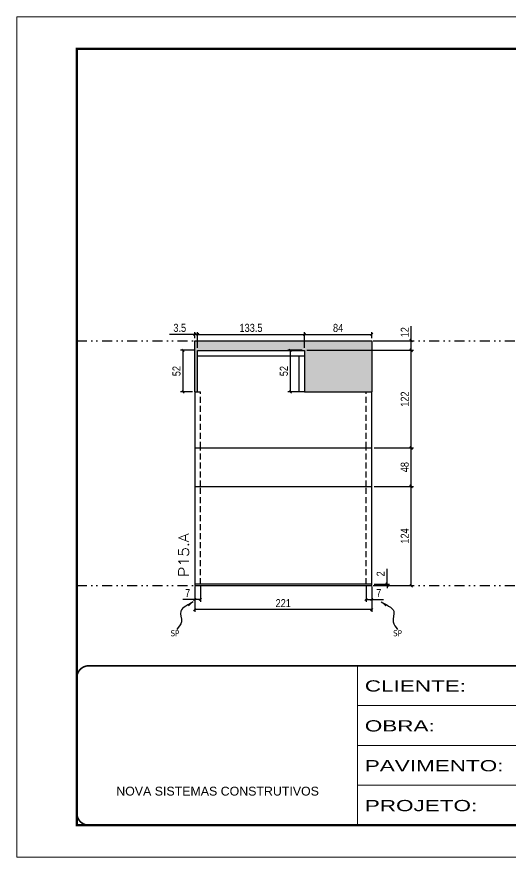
# Model space of a CAD drawing. Extents: x 14400 to 27878, y -21631 to 6985.
# Drawn here: x 17597 to 18213, y -957 to 93 of the extents above; entities that cross this region are included whole.
import ezdxf

# ---------------------------------------------------------------- set-up
doc = ezdxf.new("R2010")
doc.units = 0
for name, pattern in [('CONTINUO', [0]), ('DASHED', [0.75, 0.5, -0.25]), ('DIVIDE2', [0.625, 0.25, -0.125, 0, -0.125, 0, -0.125]), ('HIDDEN', [0.375, 0.25, -0.125])]:
    doc.linetypes.add(name, pattern=pattern)
for name, color, linetype in [('COTA', 241, 'Continuous'), ('Nível', 160, 'Continuous'), ('Painéis', 200, 'Continuous'), ('SARR_2.2x7', 40, 'Continuous'), ('Sarrafo de Pressão', 42, 'HIDDEN'), ('texto', 7, 'Continuous')]:
    doc.layers.add(name, color=color, linetype=linetype)
for name, color, linetype, lineweight in [('Folhas', 255, 'Continuous', 9), ('SARRAFO DE PRESSAO', 251, 'DASHED', 9), ('Texto Seção', 7, 'Continuous', 15)]:
    doc.layers.add(name, color=color, linetype=linetype, lineweight=lineweight)
doc.styles.add('ARIAL', font='arial.ttf')
doc.styles.add('COTA TECNICA', font='techl___.ttf', dxfattribs={"height": 10})
doc.styles.add('COTA TECNICA-50', font='techl___.ttf', dxfattribs={"height": 10})
doc.styles.add('REGUA-120', font='ROMANS.shx', dxfattribs={"height": 15})
doc.styles.get("Standard").update_dxf_attribs({"font": 'arial.ttf'})
doc.styles.add('Tecnologia', font='')
doc.styles.get('Tecnologia').set_extended_font_data('Forgotten Futurist')
doc.dimstyles.new('COTA PAINEL-50', dxfattribs={"dimtxt": 10, "dimasz": 3, "dimexe": 3, "dimexo": 3, "dimgap": 3, "dimtad": 1, "dimdec": 1, "dimzin": 12, "dimdsep": 46, "dimtxsty": 'COTA TECNICA-50', "dimblk1": 'OBLIQUE', "dimblk2": 'OBLIQUE', "dimsah": 1, "dimcen": 0.9, "dimclrd": 4, "dimclre": 4, "dimclrt": 240, "dimadec": 1, "dimazin": 3, "dimtfac": 1, "dimtdec": 1, "dimtmove": 0, "dimatfit": 3, "dimfxl": 1, "dimtolj": 1, "dimtzin": 12, "dimarcsym": 0})
doc.dimstyles.new('PAINEL', dxfattribs={"dimtxt": 10, "dimasz": 3, "dimexe": 3, "dimexo": 3, "dimgap": 3, "dimtad": 1, "dimdec": 1, "dimzin": 12, "dimdsep": 46, "dimtxsty": 'COTA TECNICA', "dimblk1": 'OBLIQUE', "dimblk2": 'OBLIQUE', "dimsah": 1, "dimcen": 0.9, "dimclrd": 4, "dimclre": 4, "dimclrt": 240, "dimadec": 1, "dimazin": 3, "dimtfac": 1, "dimtdec": 1, "dimtmove": 0, "dimatfit": 3, "dimfxl": 1, "dimtolj": 1, "dimtzin": 12, "dimarcsym": 0})
doc.dimstyles.get("Standard").update_dxf_attribs({"dimtxt": 0.18, "dimasz": 0.18, "dimexe": 0.18, "dimexo": 0.0625, "dimgap": 0.09, "dimtad": 0, "dimtih": 1, "dimtoh": 1, "dimdec": 4, "dimzin": 0, "dimdsep": 46, "dimtxsty": 'Standard', "dimcen": 0.09, "dimadec": 0, "dimazin": 0, "dimtfac": 1, "dimtdec": 4, "dimtofl": 0, "dimtmove": 0, "dimatfit": 3, "dimfxl": 1, "dimtolj": 1, "dimtzin": 0, "dimarcsym": 0})

# ---------------------------------------------------------------- blocks, each defined once
blk = doc.blocks.new('9999999999')
at = {"color": 30, "linetype": 'CONTINUO'}
for p, q in [((98564.6, 34230.2), (98564.6, 34429.4)), ((98564.6, 34379.6), (99584, 34379.6)), ((98564.6, 34329.8), (99488, 34329.8)), ((98564.6, 34280), (99488, 34280))]:
    blk.add_line(p, q, dxfattribs=at)
at = {"color": 30, "linetype": 'CONTINUO', "const_width": 2}
blk.add_lwpolyline([(99584, 34230.2), (99584, 34414.4, 0.414214), (99569, 34429.4), (98229, 34429.4, 0.414214), (98214, 34414.4), (98214, 34245.2, 0.414214), (98229, 34230.2), (99584, 34230.2)], format="xyb", dxfattribs=at)
at = {"layer": 'Folhas'}
blk.add_lwpolyline([(98139, 34190.2), (99624, 34190.2), (99624, 35240.2), (98139, 35240.2)], close=True, dxfattribs=at)
at = {"layer": 'Folhas', "color": 30, "const_width": 3}
blk.add_lwpolyline([(98214, 34230.2), (99584, 34230.2), (99584, 35200.2), (98214, 35200.2)], close=True, dxfattribs=at)
at = {"color": 7, "linetype": 'Continuous', "ltscale": 5, "style": 'ARIAL'}
blk.add_text('NOVA SISTEMAS CONSTRUTIVOS', height=11.059, dxfattribs=at).set_placement((98263.2, 34267.2))
at = {"layer": 'Folhas', "color": 7, "style": 'Tecnologia', "width": 1.5}
for s, p in [('CLIENTE:', (98573.7, 34397.2)), ('OBRA:', (98573.7, 34347.3)), ('PAVIMENTO:', (98573.7, 34297.5)), ('PROJETO:', (98573.7, 34247.7))]:
    blk.add_text(s, height=14, dxfattribs=at).set_placement(p)
blk = doc.blocks.new('_Oblique')
at = {"color": 0, "linetype": 'ByBlock', "lineweight": -2}
blk.add_line((-0.5, -0.5), (0.5, 0.5), dxfattribs=at)
blk = doc.blocks.new('*D1750')
at = {"layer": 'COTA', "color": 4, "lineweight": -2, "transparency": 16777216}
for p, q in [((17819.3, -618.4), (17819.3, -650.3)), ((18040.3, -618.4), (18040.3, -650.3)), ((18040.3, -647.3), (17819.3, -647.3))]:
    blk.add_line(p, q, dxfattribs=at)
at = {"layer": 'Defpoints', "color": 0, "transparency": 16777216}
for p in [(17819.3, -615.4), (18040.3, -615.4), (17819.3, -647.3)]:
    blk.add_point(p, dxfattribs=at)
at = {"layer": 'COTA', "color": 4, "lineweight": -2, "transparency": 16777216, "xscale": 3, "yscale": 3, "zscale": 3, "rotation": 180}
blk.add_blockref('_Oblique', (17819.3, -647.3), dxfattribs=at)
at = {"layer": 'COTA', "color": 4, "lineweight": -2, "transparency": 16777216, "xscale": 3, "yscale": 3, "zscale": 3}
blk.add_blockref('_Oblique', (18040.3, -647.3), dxfattribs=at)
at = {"layer": 'COTA', "color": 240, "transparency": 16777216, "insert": (17929.8, -639.3), "char_height": 10, "attachment_point": 5, "style": 'COTA TECNICA'}
blk.add_mtext('\\A1;221', dxfattribs=at)
blk = doc.blocks.new('*D1751')
at = {"layer": 'COTA', "color": 4, "lineweight": -2, "transparency": 16777216}
for p, q in [((18033.3, -618.4), (18033.3, -637.7)), ((18040.3, -620.4), (18040.3, -637.7)), ((18033.3, -634.7), (18040.3, -634.7)), ((18040.3, -634.7), (18055, -634.7))]:
    blk.add_line(p, q, dxfattribs=at)
at = {"layer": 'Defpoints', "color": 0, "transparency": 16777216}
for p in [(18033.3, -615.4), (18040.3, -617.4), (18040.3, -634.7)]:
    blk.add_point(p, dxfattribs=at)
at = {"layer": 'COTA', "color": 4, "lineweight": -2, "transparency": 16777216, "xscale": 3, "yscale": 3, "zscale": 3, "rotation": 180}
blk.add_blockref('_Oblique', (18033.3, -634.7), dxfattribs=at)
at = {"layer": 'COTA', "color": 4, "lineweight": -2, "transparency": 16777216, "xscale": 3, "yscale": 3, "zscale": 3}
blk.add_blockref('_Oblique', (18040.3, -634.7), dxfattribs=at)
at = {"layer": 'COTA', "color": 240, "transparency": 16777216, "insert": (18049.1, -626.6), "char_height": 10, "attachment_point": 5, "style": 'COTA TECNICA-50'}
blk.add_mtext('\\A1;7', dxfattribs=at)
blk = doc.blocks.new('*D1752')
at = {"layer": 'COTA', "color": 4, "lineweight": -2, "transparency": 16777216}
for p, q in [((17826.3, -618.4), (17826.3, -637.7)), ((17819.3, -620.4), (17819.3, -637.7)), ((17819.3, -634.7), (17804.5, -634.7)), ((17826.3, -634.7), (17819.3, -634.7))]:
    blk.add_line(p, q, dxfattribs=at)
at = {"layer": 'Defpoints', "color": 0, "transparency": 16777216}
for p in [(17819.3, -617.4), (17826.3, -615.4), (17819.3, -634.7)]:
    blk.add_point(p, dxfattribs=at)
at = {"layer": 'COTA', "color": 4, "lineweight": -2, "transparency": 16777216, "xscale": 3, "yscale": 3, "zscale": 3, "rotation": 180}
blk.add_blockref('_Oblique', (17819.3, -634.7), dxfattribs=at)
at = {"layer": 'COTA', "color": 4, "lineweight": -2, "transparency": 16777216, "xscale": 3, "yscale": 3, "zscale": 3}
blk.add_blockref('_Oblique', (17826.3, -634.7), dxfattribs=at)
at = {"layer": 'COTA', "color": 240, "transparency": 16777216, "insert": (17810.4, -626.6), "char_height": 10, "attachment_point": 5, "style": 'COTA TECNICA-50'}
blk.add_mtext('\\A1;7', dxfattribs=at)
blk = doc.blocks.new('*D1753')
at = {"layer": 'COTA', "color": 4, "lineweight": -2, "transparency": 16777216}
for p, q in [((18059.5, -615.4), (18059.5, -596.6)), ((18043.3, -615.4), (18062.5, -615.4)), ((18043.3, -617.4), (18062.5, -617.4)), ((18059.5, -617.4), (18059.5, -615.4)), ((18059.5, -617.4), (18059.5, -620.4))]:
    blk.add_line(p, q, dxfattribs=at)
at = {"layer": 'Defpoints', "color": 0, "transparency": 16777216}
for p in [(18040.3, -615.4), (18040.3, -617.4), (18059.5, -617.4)]:
    blk.add_point(p, dxfattribs=at)
at = {"layer": 'COTA', "color": 4, "lineweight": -2, "transparency": 16777216, "xscale": 3, "yscale": 3, "zscale": 3}
for p, rotation in [((18059.5, -615.4), 270), ((18059.5, -617.4), 90)]:
    blk.add_blockref('_Oblique', p, dxfattribs=dict(at, rotation=rotation))
at = {"layer": 'COTA', "color": 240, "transparency": 16777216, "insert": (18051.5, -602.7), "char_height": 10, "attachment_point": 5, "rotation": 90, "style": 'COTA TECNICA-50'}
blk.add_mtext('\\A1;2', dxfattribs=at)
blk = doc.blocks.new('*D1754')
at = {"layer": 'COTA', "color": 4, "linetype": 'ByBlock', "lineweight": -2, "transparency": 16777216}
for p, q in [((18043.3, -493.4), (18092.6, -493.4)), ((18089.6, -617.4), (18089.6, -493.4)), ((18043.3, -617.4), (18092.6, -617.4))]:
    blk.add_line(p, q, dxfattribs=at)
at = {"layer": 'Defpoints', "color": 0, "linetype": 'ByBlock', "transparency": 16777216}
for p in [(18040.3, -493.4), (18089.6, -493.4), (18040.3, -617.4)]:
    blk.add_point(p, dxfattribs=at)
at = {"layer": 'COTA', "color": 4, "linetype": 'ByBlock', "lineweight": -2, "transparency": 16777216, "xscale": 3, "yscale": 3, "zscale": 3}
for p, rotation in [((18089.6, -493.4), 90), ((18089.6, -617.4), 270)]:
    blk.add_blockref('_Oblique', p, dxfattribs=dict(at, rotation=rotation))
at = {"layer": 'COTA', "color": 240, "linetype": 'ByBlock', "transparency": 16777216, "insert": (18081.6, -555.4), "char_height": 10, "attachment_point": 5, "rotation": 90, "style": 'COTA TECNICA'}
blk.add_mtext('\\A1;124', dxfattribs=at)
blk = doc.blocks.new('*D1755')
at = {"layer": 'COTA', "color": 4, "lineweight": -2, "transparency": 16777216}
for p, q in [((17959.3, -323.4), (18092.6, -323.4)), ((18089.6, -445.4), (18089.6, -323.4)), ((18043.3, -445.4), (18092.6, -445.4))]:
    blk.add_line(p, q, dxfattribs=at)
at = {"layer": 'Defpoints', "color": 0, "transparency": 16777216}
for p in [(17956.3, -323.4), (18089.6, -323.4), (18040.3, -445.4)]:
    blk.add_point(p, dxfattribs=at)
at = {"layer": 'COTA', "color": 4, "lineweight": -2, "transparency": 16777216, "xscale": 3, "yscale": 3, "zscale": 3}
for p, rotation in [((18089.6, -323.4), 90), ((18089.6, -445.4), 270)]:
    blk.add_blockref('_Oblique', p, dxfattribs=dict(at, rotation=rotation))
at = {"layer": 'COTA', "color": 240, "transparency": 16777216, "insert": (18081.6, -384.4), "char_height": 10, "attachment_point": 5, "rotation": 90, "style": 'COTA TECNICA'}
blk.add_mtext('\\A1;122', dxfattribs=at)
blk = doc.blocks.new('*D2924')
at = {"layer": 'COTA', "color": 4, "lineweight": -2, "transparency": 16777216}
for p, q in [((18089.6, -311.4), (18089.6, -293.1)), ((18043.3, -311.4), (18092.6, -311.4)), ((18089.6, -323.4), (18089.6, -311.4)), ((17959.3, -323.4), (18092.6, -323.4))]:
    blk.add_line(p, q, dxfattribs=at)
at = {"layer": 'Defpoints', "color": 0, "transparency": 16777216}
for p in [(18040.3, -311.4), (18089.6, -311.4), (17956.3, -323.4)]:
    blk.add_point(p, dxfattribs=at)
at = {"layer": 'COTA', "color": 4, "lineweight": -2, "transparency": 16777216, "xscale": 3, "yscale": 3, "zscale": 3}
for p, rotation in [((18089.6, -311.4), 90), ((18089.6, -323.4), 270)]:
    blk.add_blockref('_Oblique', p, dxfattribs=dict(at, rotation=rotation))
at = {"layer": 'COTA', "color": 240, "transparency": 16777216, "insert": (18081.6, -300.8), "char_height": 10, "attachment_point": 5, "rotation": 90, "style": 'COTA TECNICA'}
blk.add_mtext('\\A1;12', dxfattribs=at)
blk = doc.blocks.new('*D2925')
at = {"layer": 'COTA', "color": 4, "lineweight": -2, "transparency": 16777216}
for p, q in [((18043.3, -445.4), (18092.6, -445.4)), ((18089.6, -493.4), (18089.6, -445.4)), ((18043.3, -493.4), (18092.6, -493.4))]:
    blk.add_line(p, q, dxfattribs=at)
at = {"layer": 'Defpoints', "color": 0, "transparency": 16777216}
for p in [(18040.3, -445.4), (18089.6, -445.4), (18040.3, -493.4)]:
    blk.add_point(p, dxfattribs=at)
at = {"layer": 'COTA', "color": 4, "lineweight": -2, "transparency": 16777216, "xscale": 3, "yscale": 3, "zscale": 3}
for p, rotation in [((18089.6, -445.4), 90), ((18089.6, -493.4), 270)]:
    blk.add_blockref('_Oblique', p, dxfattribs=dict(at, rotation=rotation))
at = {"layer": 'COTA', "color": 240, "transparency": 16777216, "insert": (18081.6, -469.4), "char_height": 10, "attachment_point": 5, "rotation": 90, "style": 'COTA TECNICA'}
blk.add_mtext('\\A1;48', dxfattribs=at)
blk = doc.blocks.new('*D2928')
at = {"layer": 'COTA', "color": 4, "lineweight": -2, "transparency": 16777216}
for p, q in [((17819.3, -303.6), (17787.7, -303.6)), ((17819.3, -308.4), (17819.3, -300.6)), ((17822.8, -303.6), (17819.3, -303.6)), ((17822.8, -320.4), (17822.8, -300.6)), ((17822.8, -303.6), (17825.8, -303.6))]:
    blk.add_line(p, q, dxfattribs=at)
at = {"layer": 'Defpoints', "color": 0, "transparency": 16777216}
for p in [(17819.3, -303.6), (17819.3, -311.4), (17822.8, -323.4)]:
    blk.add_point(p, dxfattribs=at)
at = {"layer": 'COTA', "color": 4, "lineweight": -2, "transparency": 16777216, "xscale": 3, "yscale": 3, "zscale": 3}
blk.add_blockref('_Oblique', (17819.3, -303.6), dxfattribs=at)
at = {"layer": 'COTA', "color": 4, "lineweight": -2, "transparency": 16777216, "xscale": 3, "yscale": 3, "zscale": 3, "rotation": 180}
blk.add_blockref('_Oblique', (17822.8, -303.6), dxfattribs=at)
at = {"layer": 'COTA', "color": 240, "transparency": 16777216, "insert": (17800.5, -295.4), "char_height": 10, "attachment_point": 5, "style": 'COTA TECNICA'}
blk.add_mtext('\\A1;3.5', dxfattribs=at)
blk = doc.blocks.new('*D2929')
at = {"layer": 'COTA', "color": 4, "lineweight": -2, "transparency": 16777216}
for p, q in [((17822.8, -320.4), (17822.8, -300.6)), ((17822.8, -303.6), (17956.3, -303.6)), ((17956.3, -320.4), (17956.3, -300.6))]:
    blk.add_line(p, q, dxfattribs=at)
at = {"layer": 'Defpoints', "color": 0, "transparency": 16777216}
for p in [(17956.3, -303.6), (17822.8, -323.4), (17956.3, -323.4)]:
    blk.add_point(p, dxfattribs=at)
at = {"layer": 'COTA', "color": 4, "lineweight": -2, "transparency": 16777216, "xscale": 3, "yscale": 3, "zscale": 3, "rotation": 180}
blk.add_blockref('_Oblique', (17822.8, -303.6), dxfattribs=at)
at = {"layer": 'COTA', "color": 4, "lineweight": -2, "transparency": 16777216, "xscale": 3, "yscale": 3, "zscale": 3}
blk.add_blockref('_Oblique', (17956.3, -303.6), dxfattribs=at)
at = {"layer": 'COTA', "color": 240, "transparency": 16777216, "insert": (17889.5, -295.4), "char_height": 10, "attachment_point": 5, "style": 'COTA TECNICA'}
blk.add_mtext('\\A1;133.5', dxfattribs=at)
blk = doc.blocks.new('*D2930')
at = {"layer": 'COTA', "color": 4, "lineweight": -2, "transparency": 16777216}
for p, q in [((17956.3, -320.4), (17956.3, -300.6)), ((17956.3, -303.6), (18040.3, -303.6)), ((18040.3, -308.4), (18040.3, -300.6))]:
    blk.add_line(p, q, dxfattribs=at)
at = {"layer": 'Defpoints', "color": 0, "transparency": 16777216}
for p in [(18040.3, -303.6), (18040.3, -311.4), (17956.3, -323.4)]:
    blk.add_point(p, dxfattribs=at)
at = {"layer": 'COTA', "color": 4, "lineweight": -2, "transparency": 16777216, "xscale": 3, "yscale": 3, "zscale": 3, "rotation": 180}
blk.add_blockref('_Oblique', (17956.3, -303.6), dxfattribs=at)
at = {"layer": 'COTA', "color": 4, "lineweight": -2, "transparency": 16777216, "xscale": 3, "yscale": 3, "zscale": 3}
blk.add_blockref('_Oblique', (18040.3, -303.6), dxfattribs=at)
at = {"layer": 'COTA', "color": 240, "transparency": 16777216, "insert": (17998.3, -295.5), "char_height": 10, "attachment_point": 5, "style": 'COTA TECNICA'}
blk.add_mtext('\\A1;84', dxfattribs=at)
blk = doc.blocks.new('*D2931')
at = {"layer": 'COTA', "color": 4, "lineweight": -2, "transparency": 16777216}
for p, q in [((17953.3, -323.4), (17935.7, -323.4)), ((17938.7, -375.4), (17938.7, -323.4)), ((17953.3, -375.4), (17935.7, -375.4))]:
    blk.add_line(p, q, dxfattribs=at)
at = {"layer": 'Defpoints', "color": 0, "transparency": 16777216}
for p in [(17938.7, -323.4), (17956.3, -323.4), (17956.3, -375.4)]:
    blk.add_point(p, dxfattribs=at)
at = {"layer": 'COTA', "color": 4, "lineweight": -2, "transparency": 16777216, "xscale": 3, "yscale": 3, "zscale": 3}
for p, rotation in [((17938.7, -323.4), 90), ((17938.7, -375.4), 270)]:
    blk.add_blockref('_Oblique', p, dxfattribs=dict(at, rotation=rotation))
at = {"layer": 'COTA', "color": 240, "transparency": 16777216, "insert": (17930.6, -349.4), "char_height": 10, "attachment_point": 5, "rotation": 90, "style": 'COTA TECNICA'}
blk.add_mtext('\\A1;52', dxfattribs=at)
blk = doc.blocks.new('*D2932')
at = {"layer": 'COTA', "color": 4, "lineweight": -2, "transparency": 16777216}
for p, q in [((17819.8, -323.4), (17801.6, -323.4)), ((17804.6, -375.4), (17804.6, -323.4)), ((17816.3, -375.4), (17801.6, -375.4))]:
    blk.add_line(p, q, dxfattribs=at)
at = {"layer": 'Defpoints', "color": 0, "transparency": 16777216}
for p in [(17804.6, -323.4), (17822.8, -323.4), (17819.3, -375.4)]:
    blk.add_point(p, dxfattribs=at)
at = {"layer": 'COTA', "color": 4, "lineweight": -2, "transparency": 16777216, "xscale": 3, "yscale": 3, "zscale": 3}
for p, rotation in [((17804.6, -323.4), 90), ((17804.6, -375.4), 270)]:
    blk.add_blockref('_Oblique', p, dxfattribs=dict(at, rotation=rotation))
at = {"layer": 'COTA', "color": 240, "transparency": 16777216, "insert": (17796.5, -349.4), "char_height": 10, "attachment_point": 5, "rotation": 90, "style": 'COTA TECNICA'}
blk.add_mtext('\\A1;52', dxfattribs=at)

msp = doc.modelspace()

# ---------------------------------------------------------------- hatches: boundary and pattern name
at = {"layer": 'COTA'}
h = msp.add_hatch(dxfattribs=at)
h.set_pattern_fill('AR-CONC', color=256, scale=0.03)
h.paths.add_polyline_path([(18040.278, -311.44), (17819.278, -311.44), (17819.278, -375.44), (17822.778, -375.44), (17822.778, -323.44), (17956.278, -323.44), (17956.278, -375.44), (18040.278, -375.44)])

# ---------------------------------------------------------------- linework, layer by layer
for p, q in [((17819.278, -375.44), (17819.278, -311.44)), ((17819.278, -311.44), (18040.278, -311.44)), ((18040.278, -311.44), (18040.278, -375.44)), ((17956.278, -375.44), (17949.278, -375.44))]:
    msp.add_line(p, q, dxfattribs=at)
at = {"layer": 'Nível', "color": 4, "linetype": 'DIVIDE2', "ltscale": 50}
for p, q in [((17671.967, -311.44), (19041.967, -311.44)), ((17671.967, -617.44), (19041.967, -617.44))]:
    msp.add_line(p, q, dxfattribs=at)
at = {"layer": 'Painéis'}
for p, q in [((17822.778, -375.44), (17822.778, -323.44)), ((17822.778, -323.44), (17956.278, -323.44)), ((17956.278, -323.44), (17956.278, -375.44)), ((17819.278, -375.44), (17819.278, -615.44)), ((17819.278, -375.44), (17826.278, -375.44)), ((17956.278, -375.44), (18040.278, -375.44)), ((18040.278, -615.44), (18040.278, -375.44)), ((17819.278, -445.44), (18040.278, -445.44)), ((17819.278, -493.44), (18040.278, -493.44))]:
    msp.add_line(p, q, dxfattribs=at)
msp.add_lwpolyline([(18040.278, -615.44), (17819.278, -615.44), (17819.278, -617.44), (18040.278, -617.44)], close=True, dxfattribs=at)
at = {"layer": 'SARR_2.2x7'}
for p, q in [((17822.778, -330.44), (17956.278, -330.44)), ((17949.278, -330.44), (17949.278, -375.44))]:
    msp.add_line(p, q, dxfattribs=at)
at = {"layer": 'Sarrafo de Pressão', "ltscale": 30}
for p, q in [((17826.278, -445.44), (17826.278, -375.44)), ((18033.278, -445.44), (18033.278, -375.44)), ((17826.278, -493.44), (17826.278, -445.44)), ((18033.278, -493.44), (18033.278, -445.44)), ((17826.278, -615.44), (17826.278, -493.44)), ((18033.278, -615.44), (18033.278, -493.44))]:
    msp.add_line(p, q, dxfattribs=at)

# ---------------------------------------------------------------- block references
at = {"layer": 'SARRAFO DE PRESSAO', "color": 6, "linetype": 'ByBlock'}
msp.add_blockref('9999999999', (-80542.011, -35146.928), dxfattribs=at)

# ---------------------------------------------------------------- texts
at = {"layer": 'texto', "color": 0, "char_height": 7.5, "attachment_point": 5}
for insert in [(17794.501, -676.931), (18072.525, -676.931)]:
    msp.add_mtext('{\\fTahoma|b0|i0|c0|p34;\\C4;SP}', dxfattribs=dict(at, insert=insert))
at = {"layer": 'Texto Seção', "style": 'REGUA-120', "width": 1.1}
msp.add_text('P15.A', height=13, rotation=90, dxfattribs=at).set_placement((17812.029, -606.677))

# ---------------------------------------------------------------- dimensions: what is measured, and where the dimension line sits
at = {"layer": 'COTA'}
for base, p1, p2, dimstyle, picture, middle in [((17819.278, -303.574), (17822.778, -323.44), (17819.278, -311.44), 'PAINEL', '*D2928', (17800.475, -295.354)), ((17956.278, -303.574), (17822.778, -323.44), (17956.278, -323.44), 'PAINEL', '*D2929', (17889.528, -295.354)), ((18040.278, -303.574), (17956.278, -323.44), (18040.278, -311.44), 'PAINEL', '*D2930', (17998.278, -295.479)), ((18040.278, -634.682), (18033.278, -615.44), (18040.278, -617.44), 'COTA PAINEL-50', '*D1751', (18049.143, -626.609))]:
    dim = msp.add_linear_dim(base=base, p1=p1, p2=p2, dimstyle=dimstyle, dxfattribs=at)
    dim.commit()
    dim.dimension.update_dxf_attribs({"geometry": picture, "text_midpoint": middle})
for base, p1, p2, angle, dimstyle, picture, middle in [((18089.645, -311.44), (17956.278, -323.44), (18040.278, -311.44), 90, 'PAINEL', '*D2924', (18081.587, -300.784)), ((17804.58, -323.44), (17819.278, -375.44), (17822.778, -323.44), 90, 'PAINEL', '*D2932', (17796.471, -349.44)), ((17938.736, -323.44), (17956.278, -375.44), (17956.278, -323.44), 90, 'PAINEL', '*D2931', (17930.626, -349.44)), ((18089.645, -323.44), (18040.278, -445.44), (17956.278, -323.44), 90, 'PAINEL', '*D1755', (18081.587, -384.44)), ((18089.645, -445.44), (18040.278, -493.44), (18040.278, -445.44), 90, 'PAINEL', '*D2925', (18081.55, -469.44)), ((17819.278, -634.682), (17826.278, -615.44), (17819.278, -617.44), 180, 'COTA PAINEL-50', '*D1752', (17810.412, -626.609))]:
    dim = msp.add_linear_dim(base=base, p1=p1, p2=p2, angle=angle, dimstyle=dimstyle, dxfattribs=at)
    dim.commit()
    dim.dimension.update_dxf_attribs({"geometry": picture, "text_midpoint": middle})
at = {"layer": 'COTA', "linetype": 'ByBlock'}
dim = msp.add_aligned_dim(p1=(18040.278, -617.44), p2=(18040.278, -493.44), distance=-49.367, dimstyle='PAINEL', dxfattribs=at)
dim.commit()
dim.dimension.update_dxf_attribs({"geometry": '*D1754', "text_midpoint": (18081.572, -555.44)})
at = {"layer": 'COTA'}
dim = msp.add_linear_dim(base=(18059.536, -617.44), p1=(18040.278, -615.44), p2=(18040.278, -617.44), angle=90, dimstyle='COTA PAINEL-50', dxfattribs=at)
dim.commit()
dim.dimension.update_dxf_attribs({"geometry": '*D1753', "text_midpoint": (18059.536, -602.693), "dimtype": 160})
dim = msp.add_linear_dim(base=(17819.278, -647.334), p1=(18040.278, -615.44), p2=(17819.278, -615.44), angle=180, dimstyle='PAINEL', override={"dimarcsym": 2}, dxfattribs=at)
dim.commit()
dim.dimension.update_dxf_attribs({"geometry": '*D1750', "text_midpoint": (17929.778, -639.276)})

# ---------------------------------------------------------------- leaders
at = {"layer": 'COTA', "path_type": 1}
for points in [[(17817.449, -637.621), (17801.664, -649.456), (17802.589, -662.462), (17797.036, -672.244)], [(18052.107, -637.621), (18067.892, -649.456), (18066.967, -662.462), (18072.52, -672.244)]]:
    msp.add_leader(points, dimstyle='Standard', override={"dimasz": 8}, dxfattribs=at)

doc.saveas('drawing.dxf')
